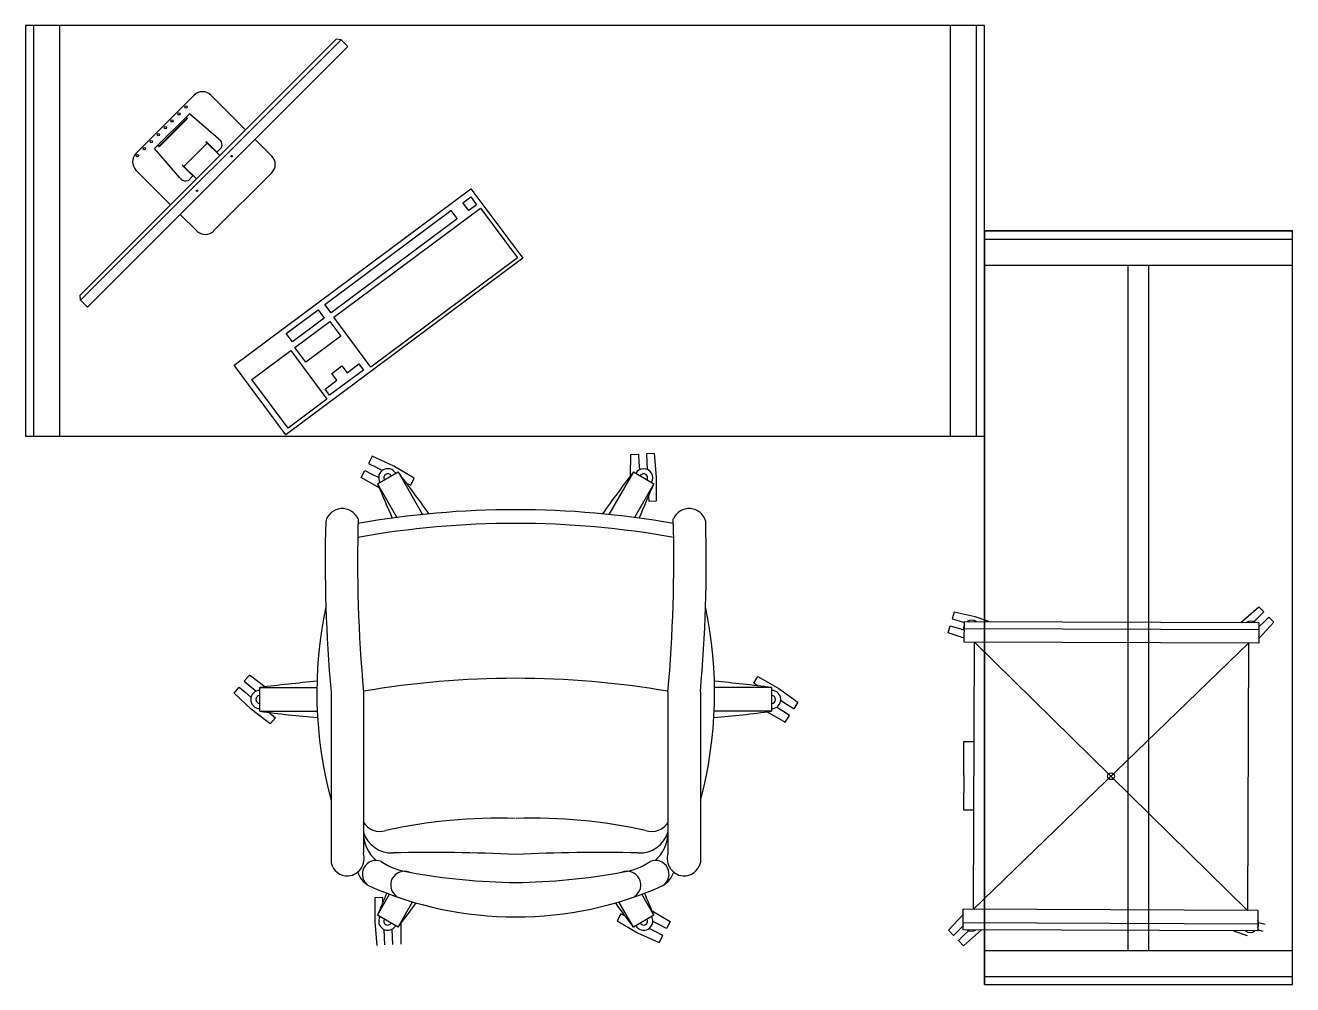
# Model space of a CAD drawing. Header units: inches. Extents: x 327481 to 195042051, y -335014 to 44773228.
# Drawn here: x 372480.5 to 372543.9, y -329327.5 to -329279.5 of the extents above; entities that cross this region are included whole.
import ezdxf

# ---------------------------------------------------------------- set-up
doc = ezdxf.new("R2010")
doc.units = ezdxf.units.IN
doc.header["$MEASUREMENT"] = 0
doc.layers.add('cad-block.com', color=250, linetype='Continuous')

# ---------------------------------------------------------------- blocks, each defined once
blk = doc.blocks.new('furn040')
at = {"color": 0, "linetype": 'ByBlock', "ltscale": 100}
for p, q in [((-1394, 0), (-1394, -600)), ((-1394, 0), (-1394, -600)), ((6, 0), (-1394, 0)), ((6, 0), (-1394, 0)), ((-1382, 0), (-1382, -600)), ((-1344, 0), (-1344, -600)), ((-44, 0), (-44, -600)), ((-6, 0), (-6, -600)), ((6, -600), (6, 0)), ((-1089.4, -495.8), (-743.7, -238.4)), ((-743.7, -238.4), (-668, -340)), ((-755.2, -258.8), (-743.9, -250.4)), ((-746.8, -270.1), (-755.2, -258.8)), ((-743.9, -250.4), (-735.5, -261.7)), ((-956.9, -407.2), (-772.8, -270.1)), ((-943.8, -426.1), (-729.8, -266.8)), ((-772.8, -270.1), (-763.5, -282.6)), ((-735.5, -261.7), (-746.8, -270.1)), ((-729.8, -266.8), (-675.7, -339.4)), ((-763.5, -282.6), (-947.6, -419.7)), ((456, -300), (6, -300)), ((6, -300), (456, -300)), ((6, -300), (6, -700)), ((6, -700), (6, -300)), ((6, -312), (456, -312)), ((416, -300), (446, -300)), ((456, -700), (456, -300)), ((-668, -340), (-1013.7, -597.5)), ((-675.7, -339.4), (-889.7, -498.7)), ((6, -350), (456, -350)), ((216, -700), (216, -350)), ((246, -700), (246, -350)), ((-1013.1, -449.9), (-966.6, -415.3)), ((-966.6, -415.3), (-957.7, -427.2)), ((-947.6, -419.7), (-956.9, -407.2)), ((6, -410), (6, -440)), ((-957.7, -427.2), (-1004.2, -461.8)), ((-1000.7, -470.3), (-949.4, -432.1)), ((-949.4, -432.1), (-933.5, -453.6)), ((-889.7, -498.7), (-943.8, -426.1)), ((-1004.2, -461.8), (-1013.1, -449.9)), ((-933.5, -453.6), (-984.7, -491.7)), ((-1063.2, -516.9), (-1006.6, -474.7)), ((-1006.6, -474.7), (-953.9, -545.6)), ((-984.7, -491.7), (-1000.7, -470.3)), ((-1013.7, -597.5), (-1089.4, -495.8)), ((-946.7, -507.9), (-931.8, -496.8)), ((-931.8, -496.8), (-924.3, -506.9)), ((-924.3, -506.9), (-907, -494.1)), ((-907, -494.1), (-900.4, -503)), ((-1010.5, -587.7), (-1063.2, -516.9)), ((-900.4, -503), (-949.8, -539.8)), ((-939.2, -518), (-946.7, -507.9)), ((-956.5, -530.9), (-939.2, -518)), ((-949.8, -539.8), (-956.5, -530.9)), ((-953.9, -545.6), (-1010.5, -587.7)), ((6, -600), (-1394, -600)), ((-887.7, -628.9), (-893, -639.2)), ((-856.2, -643.3), (-887.7, -628.9)), ((-510.4, -656.8), (-510.3, -626.4)), ((-510.3, -626.4), (-498.7, -625.9)), ((-498.7, -625.9), (-498.2, -637.4)), ((-475.7, -624.9), (-487.2, -625.4)), ((-487.2, -625.4), (-486.7, -636.9)), ((-472.4, -659.4), (-475.7, -624.9)), ((-893, -639.2), (-882.8, -644.5)), ((-882.8, -644.5), (-872.9, -649.6)), ((-826.2, -660.8), (-856.2, -643.3)), ((-498.2, -637.4), (-497.7, -648.6)), ((-486.7, -636.9), (-486.2, -648.1)), ((-903.7, -659.7), (-898.4, -649.5)), ((-877.4, -675), (-903.7, -659.7)), ((-898.4, -649.5), (-888.1, -654.8)), ((-888.1, -654.8), (-878.2, -659.9)), ((-879.9, -668.9), (-849.9, -651.6)), ((-849.9, -651.6), (-814, -713.8)), ((-831.5, -671.1), (-826.2, -660.8)), ((-506.4, -651.6), (-542.3, -713.8)), ((-506.4, -651.6), (-476.4, -668.9)), ((-472.5, -694.1), (-472.4, -659.4)), ((-879.9, -668.9), (-851.5, -718.2)), ((-837.5, -667.9), (-831.5, -671.1)), ((-476.4, -668.9), (-504.8, -718.2)), ((-484.3, -687.8), (-484, -694.6)), ((-484, -694.6), (-472.5, -694.1)), ((6, -1400), (6, -700)), ((6, -700), (6, -1400)), ((216, -1350), (216, -700)), ((246, -1350), (246, -700)), ((456, -1400), (456, -700)), ((380.2, -871.6), (406.6, -848.4)), ((406.6, -848.4), (413.9, -856)), ((-38.2, -856.2), (-41.1, -866.3)), ((-41.1, -866.3), (-31, -869.2)), ((-7.5, -863.4), (-38.2, -856.2)), ((-31, -869.2), (-23.2, -871.4)), ((12.3, -870.1), (-7.5, -863.4)), ((406.4, -863.3), (399.1, -870.3)), ((413.9, -856), (406.4, -863.3)), ((421.2, -863.5), (413.7, -870.8)), ((428.5, -871.1), (421.2, -863.5)), ((-46.9, -886.5), (-44, -876.4)), ((-23.3, -894.5), (-46.9, -886.5)), ((-44, -876.4), (-33.9, -879.3)), ((-33.9, -879.3), (-24.2, -882.1)), ((-23.3, -900), (-23.2, -870)), ((-23.2, -870), (406.8, -871.7)), ((-23.2, -880), (406.8, -881.7)), ((413.7, -870.8), (406.4, -877.9)), ((406.8, -871.7), (406.7, -901.7)), ((407, -894.1), (428.5, -871.1)), ((406.7, -901.7), (-23.3, -900)), ((-9.8, -1290), (-8.3, -900)), ((391.7, -901.6), (-9.8, -1290)), ((-8.3, -900), (390.2, -1291.6)), ((391.7, -901.6), (390.2, -1291.6)), ((406.8, -894.3), (407, -894.1)), ((-1067, -948.2), (-1074.5, -957)), ((-1074.5, -957), (-1065.7, -964.5)), ((-1044.3, -965.5), (-1067, -948.2)), ((-330.7, -960.2), (-324.5, -950.5)), ((-325, -963.9), (-330.7, -960.2)), ((-324.5, -950.5), (-294.3, -967.7)), ((-1089.4, -974.7), (-1081.9, -965.9)), ((-1064, -998.3), (-1089.4, -974.7)), ((-1081.9, -965.9), (-1073.1, -973.3)), ((-1073.1, -973.3), (-1064.6, -980.5)), ((-1065.7, -964.5), (-1057.1, -971.6)), ((-1051.7, -1001.1), (-1051.7, -966.4)), ((-1051.7, -966.4), (-968.5, -966.4)), ((-947.7, -972.5), (-947.7, -1222.4)), ((-900.4, -972.5), (-900.4, -1207.8)), ((-455.9, -972.5), (-455.9, -1207.8)), ((-408.6, -972.5), (-408.6, -1222.4)), ((-304.6, -966.4), (-387.8, -966.4)), ((-304.6, -966.4), (-304.6, -1001.1)), ((-294.3, -967.7), (-266.1, -987.8)), ((-1036.4, -1019.3), (-1064, -998.3)), ((-288.3, -1001.1), (-297.7, -995.1)), ((-282, -991.4), (-291.4, -985.3)), ((-272.3, -997.6), (-282, -991.4)), ((-266.1, -987.8), (-272.3, -997.6)), ((-1051.7, -1001.1), (-967.9, -1001.1)), ((-1038, -1002.8), (-1037.8, -1003.1)), ((-1037.8, -1003.1), (-1028.9, -1010.5)), ((-1028.9, -1010.5), (-1036.4, -1019.3)), ((-304.6, -1001.1), (-388.4, -1001.1)), ((-311.2, -1001.9), (-284.8, -1017)), ((-278.5, -1007.3), (-288.3, -1001.1)), ((-284.8, -1017), (-278.5, -1007.3)), ((-24.1, -1095), (-23.9, -1045)), ((-23.9, -1045), (-8.9, -1045)), ((-24.1, -1095), (-24.3, -1145)), ((-24.1, -1095), (-24.1, -1095)), ((-24.1, -1095), (-24.1, -1095)), ((-24.3, -1145), (-9.3, -1145)), ((-883.8, -1273.4), (-884, -1308.1)), ((-872.3, -1272.9), (-883.8, -1273.4)), ((-879.9, -1298.6), (-862.3, -1268.1)), ((-872, -1279.7), (-872.3, -1272.9)), ((-476.4, -1298.6), (-494, -1268.1)), ((-849.9, -1315.9), (-828.8, -1279.3)), ((-506.4, -1315.9), (-527.5, -1279.3)), ((-478.9, -1292.5), (-452.7, -1307.8)), ((-25, -1320), (-24.8, -1290)), ((405.2, -1291.7), (-24.8, -1290)), ((405.2, -1291.7), (405, -1321.7)), ((-884, -1308.1), (-880.7, -1342.7)), ((-849.9, -1315.9), (-879.9, -1298.6)), ((-845.9, -1310.7), (-846, -1341.1)), ((-524.8, -1296.5), (-530.1, -1306.7)), ((-530.1, -1306.7), (-500.2, -1324.2)), ((-518.8, -1299.6), (-524.8, -1296.5)), ((-476.4, -1298.6), (-506.4, -1315.9)), ((-468.2, -1312.8), (-478.1, -1307.6)), ((-458, -1318.1), (-468.2, -1312.8)), ((-452.7, -1307.8), (-458, -1318.1)), ((-25.1, -1297.6), (-46.6, -1320.6)), ((405.1, -1311.7), (-24.9, -1310)), ((415.8, -1312.4), (406, -1309.6)), ((-869.7, -1330.6), (-870.2, -1319.5)), ((-869.1, -1342.1), (-869.7, -1330.6)), ((-858.1, -1330.1), (-858.6, -1318.9)), ((-857.6, -1341.6), (-858.1, -1330.1)), ((-500.2, -1324.2), (-468.6, -1338.6)), ((-473.5, -1323), (-483.4, -1317.9)), ((-463.3, -1328.3), (-473.5, -1323)), ((-468.6, -1338.6), (-463.3, -1328.3)), ((-46.6, -1320.6), (-39.3, -1328.1)), ((-39.3, -1328.1), (-31.8, -1320.8)), ((-32, -1335.7), (-24.5, -1328.4)), ((-31.8, -1320.8), (-24.5, -1313.8)), ((405, -1321.7), (-25, -1320)), ((1.7, -1320.1), (-24.7, -1343.2)), ((-24.5, -1328.4), (-17.2, -1321.3)), ((369.6, -1321.5), (389.4, -1328.3)), ((412.9, -1322.5), (405.1, -1320.2)), ((-24.7, -1343.2), (-32, -1335.7)), ((6, -1350), (456, -1350)), ((6, -1388), (456, -1388)), ((6, -1400), (456, -1400))]:
    blk.add_line(p, q, dxfattribs=at)
at = {"color": 0, "linetype": 'ByBlock'}
for p, q in [((-1314.1, -393.9), (-940.5, -20.3)), ((-933.1, -20.9), (-940.5, -20.3)), ((-1123.3, -101.9), (-1072.7, -152.5)), ((-1111.9, -165.8), (-1154.5, -129)), ((-1159.7, -134.2), (-1158.1, -135.9)), ((-1159.3, -133.8), (-1157.3, -135.9)), ((-1168.6, -222.5), (-1205.4, -179.9)), ((-1200.6, -175.1), (-1198.5, -177.1)), ((-1200.2, -174.7), (-1198.5, -176.3)), ((-1162.5, -205.9), (-1128.5, -171.9)), ((-1130.6, -169.9), (-1130.2, -169.4)), ((-1130.6, -169.9), (-1110.3, -190.1)), ((-1130.2, -169.4), (-1114.6, -185)), ((-1058.5, -166.6), (-1034.3, -190.9)), ((-1232.5, -211.1), (-1181.9, -261.7)), ((-1165, -204.2), (-1164.6, -203.8)), ((-1165, -204.2), (-1149.4, -219.8)), ((-1164.6, -203.8), (-1144.3, -224.1)), ((-1167.8, -275.9), (-1143.5, -300.1)), ((-1313.5, -401.3), (-1314.1, -393.9))]:
    blk.add_line(p, q, dxfattribs=at)
for points in [[(-1303.3, -411.4), (-923, -31.1), (-933.1, -20.9), (-1313.5, -401.3), (-1303.3, -411.4)], [(-1232.5, -186.8), (-1147.6, -101.9)], [(-1205.4, -179.9), (-1154.5, -129)], [(-1198.5, -177.1), (-1157.3, -135.9)], [(-1198.5, -176.3), (-1158.1, -135.9)], [(-1119.2, -300.1), (-1034.3, -215.2)]]:
    blk.add_lwpolyline(points, dxfattribs=at)
for points in [[(-1111.9, -165.8, -0.263666), (-1107.3, -175.4), (-1108.3, -178.7), (-1114.6, -185)], [(-1168.6, -222.5, 0.263666), (-1159, -227.1), (-1155.7, -226.2), (-1149.4, -219.8)]]:
    blk.add_lwpolyline(points, format="xyb", dxfattribs=at)
for centre, radius in [((-1169.6, -129.3), 1.73), ((-1159.5, -119.2), 1.73), ((-1189.8, -149.5), 1.73), ((-1179.7, -139.4), 1.73), ((-1199.9, -159.6), 1.73), ((-1220.2, -179.9), 1.73), ((-1210.1, -169.7), 1.73), ((-1230.3, -190), 1.73), ((-1092.9, -190.9), 1.14), ((-1143.5, -241.5), 1.14)]:
    blk.add_circle(centre, radius, dxfattribs=at)
at = {"color": 0, "linetype": 'ByBlock', "ltscale": 100}
blk.add_circle((190.9, -1095.8), 5, dxfattribs=at)
at = {"color": 0, "linetype": 'ByBlock', "ltscale": 0.7}
blk.add_circle((190.9, -1095.8), 5, dxfattribs=at)
at = {"color": 0, "linetype": 'ByBlock'}
for centre, start, end in [((-1135.4, -114), 45, 135), ((-1220.4, -199), 135, 225), ((-1046.4, -203), 315, 45), ((-1131.4, -288), 225, 315)]:
    blk.add_arc(centre, 17.2, start, end, dxfattribs=at)
at = {"color": 0, "linetype": 'ByBlock', "ltscale": 100}
for centre, radius, start, end in [((-864.9, -660.3), 13.3, 30, 210), ((-491.4, -660.3), 13.3, 330, 150), ((-864.9, -660.3), 5.78, 30, 210), ((-2492.3, -1909.5), 2068.7, 35.3389, 37.4478), ((1136, -1909.5), 2068.7, 142.5522, 144.6611), ((-491.4, -660.3), 5.78, 330, 150), ((1030.6, 124.5), 2068.7, 202.5522, 204.0646), ((-2386.9, 124.5), 2068.7, 335.9354, 337.4478), ((-931.2, -730.2), 25, 23.3646, 166.0119), ((1253.2, -779.6), 2162.2, 178.4274, 185.1186), ((-678.2, -2044.6), 1337.7, 90, 99.9112), ((-678.2, -2044.6), 1337.7, 80.0888, 90), ((-2609.5, -779.6), 2162.2, 354.8814, 1.5726), ((-425.1, -730.2), 25, 13.9881, 156.6354), ((1174.8, -781.5), 2131.1, 178.4583, 185.1431), ((-678.2, -2044.6), 1317.7, 90, 100.0809), ((-678.2, -2044.6), 1317.7, 79.9191, 90), ((-2531.1, -781.5), 2131.1, 354.8569, 1.5417), ((-366.1, -974.4), 602.4, 167.935, 195.1126), ((-990.2, -974.4), 602.4, 344.8874, 12.065), ((-12.3, -880), 12.1, 55.7375, 123.8046), ((-12.3, -880), 12.1, 154.715, 204.8272), ((394.9, -881.6), 12.1, 55.7375, 123.8046), ((-783.6, -3017.7), 2068.7, 95.1232, 97.4478), ((-678.2, -2270.6), 1317.7, 90, 99.7142), ((-678.2, -2270.6), 1317.7, 80.2858, 90), ((-572.8, -3017.7), 2068.7, 82.5522, 84.8768), ((-1051.7, -983.8), 13.3, 90, 270), ((-1051.7, -983.8), 5.78, 90, 270), ((-304.6, -983.8), 13.3, 270, 90), ((-304.6, -983.8), 5.78, 270, 90), ((-783.6, 1050.2), 2068.7, 262.5522, 264.9), ((-572.8, 1050.2), 2068.7, 275.1, 277.4478), ((-876.7, -1147.9), 28.4, 210.9998, 288.2701), ((-701.4, -1942.1), 785, 88.3552, 102.2414), ((-655, -1942.1), 785, 77.7586, 91.6448), ((-479.6, -1147.9), 28.4, 251.7299, 329.0002), ((-846.3, -1177.9), 54.2, 179.478, 228.8422), ((-859.3, -1164.8), 43, 196.9411, 273.1092), ((-497, -1164.8), 43, 266.8908, 343.0589), ((-510.1, -1177.9), 54.2, 311.1578, 0.522), ((-925, -1215.7), 25.7, 268.5806, 17.7975), ((-881.9, -1238.8), 20.1, 67.8258, 236.3114), ((-820.6, -1142), 94.8, 235.4751, 262.4619), ((-801.7, -3861.6), 2654.5, 87.3318, 91.193), ((-554.6, -3861.6), 2654.5, 88.807, 92.6682), ((-535.7, -1142), 94.8, 277.5381, 304.5249), ((-474.4, -1238.8), 20.1, 303.6886, 112.1742), ((-431.4, -1215.7), 25.7, 162.2025, 271.4194), ((-923.4, -1216.4), 25, 193.9881, 271.9852), ((-874, -1224), 36.8, 198.6123, 238.7576), ((-840.6, -1254.6), 20.1, 67.8258, 236.3114), ((-667, -324.8), 926.2, 259.6746, 269.3108), ((-689.3, -324.8), 926.2, 270.6892, 280.3254), ((-515.7, -1254.6), 20.1, 303.6886, 112.1742), ((-482.3, -1224), 36.8, 301.2424, 341.3877), ((-432.9, -1216.4), 25, 268.0148, 346.0119), ((-678.5, -774.4), 526.8, 245.9635, 270.0368), ((-677.8, -774.4), 526.8, 269.9632, 294.0365), ((1030.6, -2092), 2068.7, 156.4846, 157.4478), ((-2386.9, -2092), 2068.7, 22.5522, 23.5154), ((-2492.3, -58.1), 2068.7, 322.5522, 323.7681), ((1136, -58.1), 2068.7, 216.2319, 217.4478), ((-864.9, -1307.3), 13.3, 150, 330), ((-864.9, -1307.3), 5.78, 150, 330), ((-491.4, -1307.3), 13.3, 210, 30), ((-491.4, -1307.3), 5.78, 210, 30), ((394.2, -1311.6), 12.1, 334.715, 24.8272), ((-13, -1310), 12.1, 235.7375, 303.8046), ((394.2, -1311.6), 12.1, 235.7375, 303.8046)]:
    blk.add_arc(centre, radius, start, end, dxfattribs=at)

msp = doc.modelspace()

# ---------------------------------------------------------------- block references
at = {"layer": 'cad-block.com', "xscale": 0.03428571428571429, "yscale": 0.03428571428571429, "zscale": 0.03428571428571429}
msp.add_blockref('furn040', (372528.306, -329279.459), dxfattribs=at)

doc.saveas('drawing.dxf')
